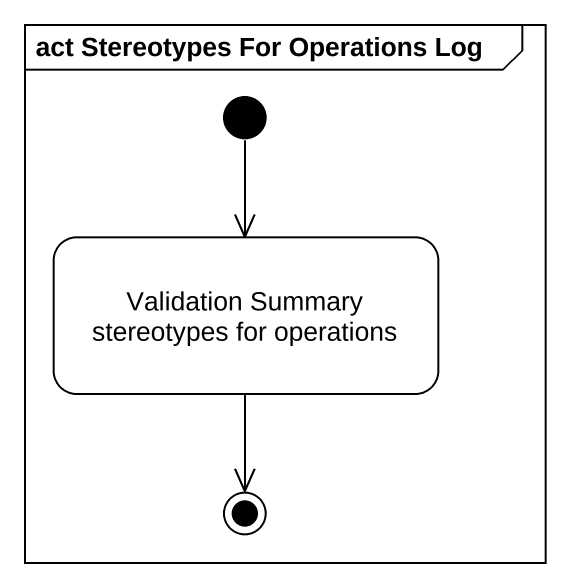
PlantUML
@startuml
mainframe act Stereotypes For Operations Log
hide empty description
state "Validation Summary stereotypes for operations" as Validation_Summary
[*] --> Validation_Summary
Validation_Summary --> [*]
@enduml
